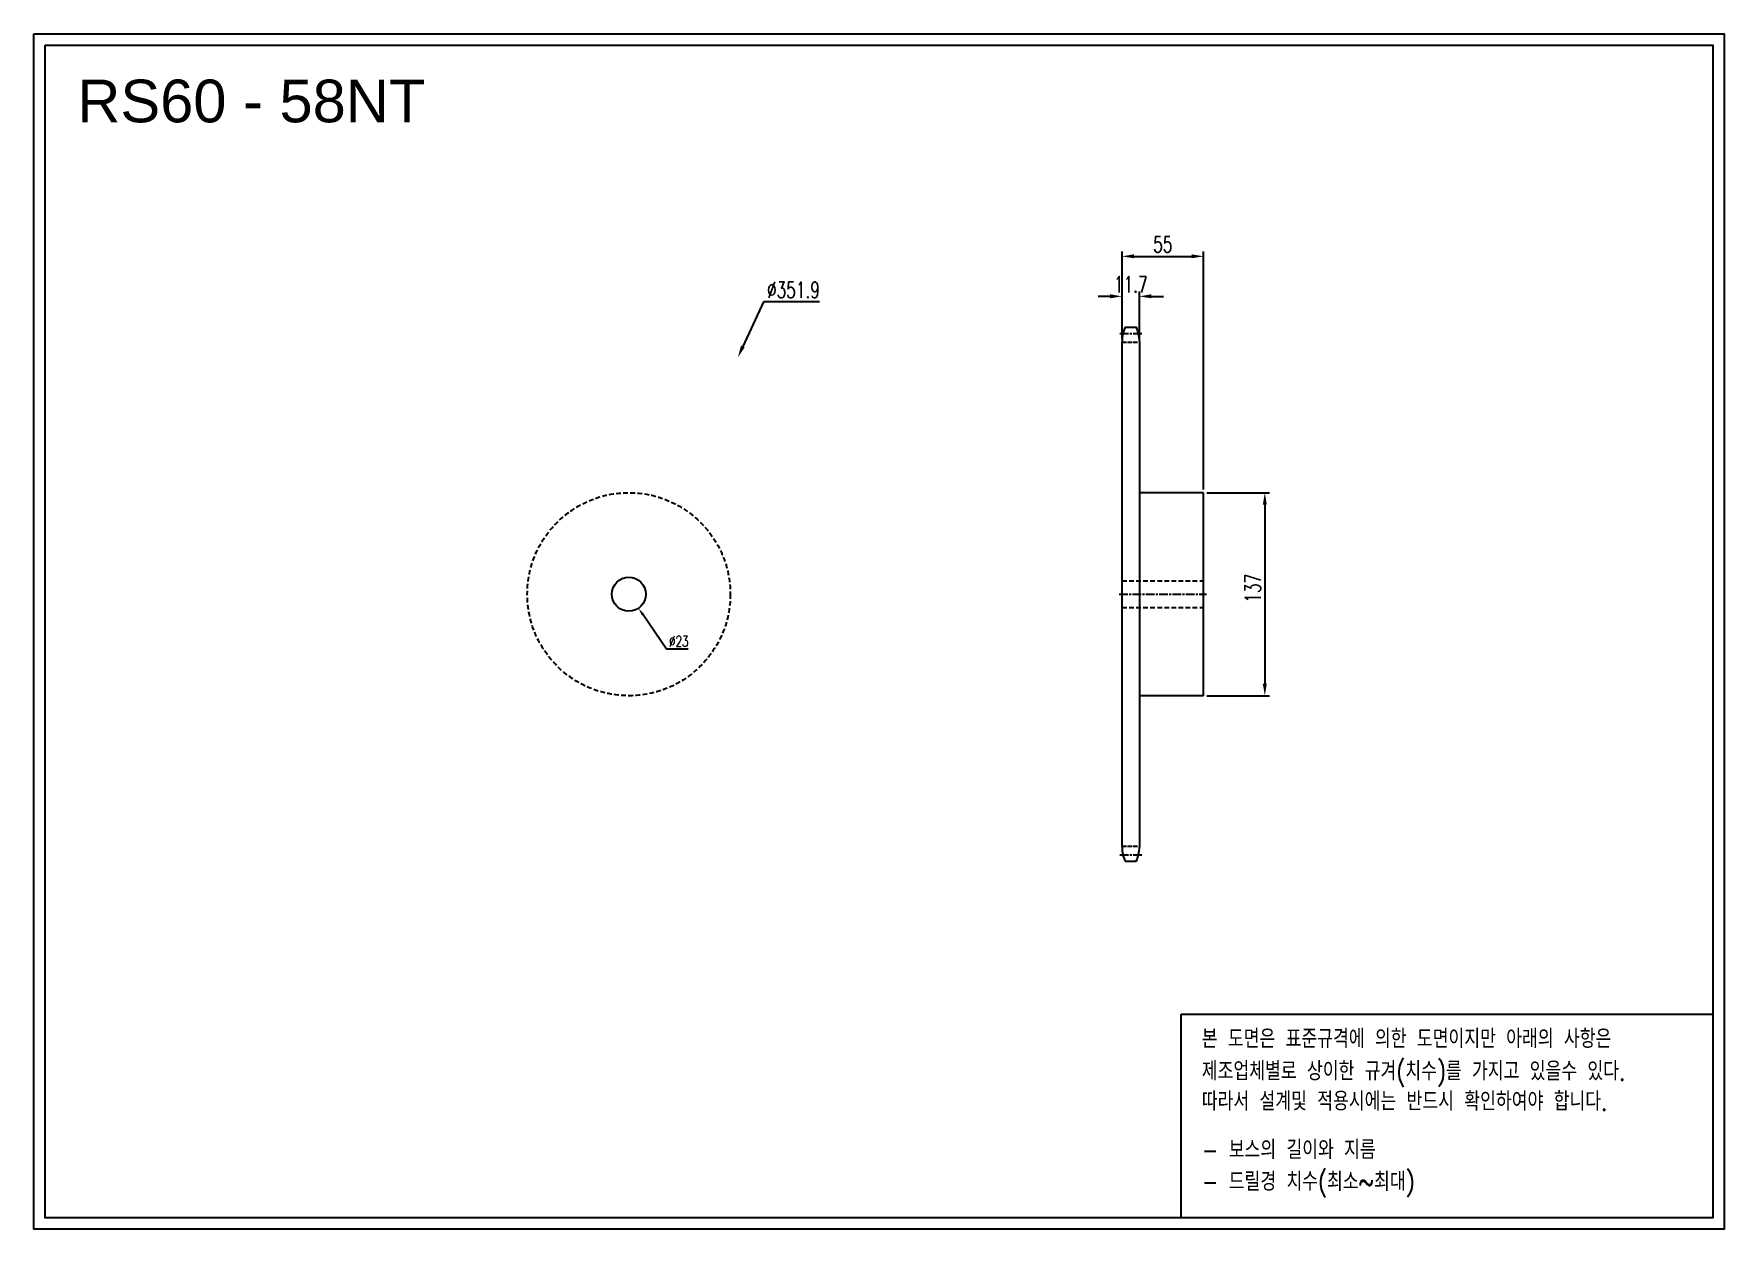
# Model space of a CAD drawing. Header units: millimetres. Extents: x 35904 to 37045, y 2536 to 3343.
import ezdxf

# ---------------------------------------------------------------- set-up
doc = ezdxf.new("R2010")
doc.units = ezdxf.units.MM
for name, pattern in [('AM_ISO02W050', [7.5, 6, -1.5]), ('AM_ISO02W050x2', [3.75, 3, -0.75]), ('AM_ISO08W050', [18, 12, -1.5, 3, -1.5]), ('AM_ISO08W050x2', [9, 6, -0.75, 1.5, -0.75]), ('HIDDEN', [9.525, 6.35, -3.175])]:
    doc.linetypes.add(name, pattern=pattern)
doc.layers.add('AM_3N', color=6, linetype='AM_ISO02W050', lineweight=25)
doc.layers.add('AM_7N', color=4, linetype='AM_ISO08W050', lineweight=25)
doc.layers.add('HL', color=2, linetype='HIDDEN')
doc.layers.add('S-DIM', color=7, linetype='Continuous')
doc.styles.add('HAN', font='ROMANS.shx', dxfattribs={"width": 0.7, "bigfont": 'whgtxt.shx'})
doc.styles.add('HSG', font='SIMPLEX.shx', dxfattribs={"width": 0.7, "bigfont": 'HSG.shx'})
doc.styles.get("Standard").update_dxf_attribs({"font": 'arial.ttf'})
doc.dimstyles.new('APP16', dxfattribs={"dimscale": 3, "dimtxt": 2.4, "dimasz": 1.8, "dimexe": 0.7, "dimexo": 0.5, "dimgap": 0.6, "dimtad": 1, "dimtoh": 1, "dimdec": 1, "dimrnd": 0.01, "dimzin": 9, "dimdsep": 46, "dimtxsty": 'HSG', "dimcen": 0, "dimclrd": 1, "dimclre": 1, "dimclrt": 256, "dimazin": 2, "dimtp": 1, "dimtm": 1, "dimtfac": 0.5, "dimtdec": 1, "dimtofl": 0, "dimtmove": 0, "dimatfit": 3, "dimfxl": 0, "dimtvp": 1, "dimtolj": 2, "dimlwd": -1, "dimlwe": -1, "dimarcsym": 0})
doc.dimstyles.new('APP23', dxfattribs={"dimscale": 4.5, "dimtxt": 2.4, "dimasz": 1.8, "dimexe": 0.7, "dimexo": 0.5, "dimgap": 0.6, "dimtad": 1, "dimtoh": 1, "dimdec": 1, "dimrnd": 0.01, "dimzin": 9, "dimdsep": 46, "dimtxsty": 'HSG', "dimcen": 0, "dimclrd": 1, "dimclre": 1, "dimclrt": 256, "dimazin": 2, "dimtp": 1, "dimtm": 1, "dimtfac": 0.5, "dimtdec": 1, "dimtix": 1, "dimtofl": 0, "dimtmove": 0, "dimatfit": 3, "dimfxl": 0, "dimtvp": 1, "dimtolj": 2, "dimlwd": -1, "dimlwe": -1, "dimarcsym": 0})

# ---------------------------------------------------------------- blocks, each defined once
blk = doc.blocks.new('*D1')
at = {"layer": 'Defpoints', "color": 0, "transparency": 16777216}
for p in [(36379.5, 3124.3), (36232.3, 2804.7)]:
    blk.add_point(p, dxfattribs=at)
at = {"layer": 'S-DIM', "color": 1, "transparency": 16777216}
for p, q in [((36396.7, 3161.7), (36382.9, 3131.7)), ((36434.7, 3161.7), (36396.7, 3161.7))]:
    blk.add_line(p, q, dxfattribs=at)
blk.add_solid([(36381.6, 3132.2), (36384.1, 3131.1), (36379.5, 3124.3)], dxfattribs=at)
at = {"layer": 'S-DIM', "transparency": 16777216, "insert": (36417, 3169.8), "char_height": 10.8, "attachment_point": 5, "style": 'HSG'}
blk.add_mtext('\\A2;∅351.9', dxfattribs=at)
blk = doc.blocks.new('*D2')
at = {"layer": 'Defpoints', "color": 0, "transparency": 16777216}
for p in [(36650.5, 3165.5), (36638.8, 3134.5), (36650.5, 3134.5)]:
    blk.add_point(p, dxfattribs=at)
at = {"layer": 'S-DIM', "color": 1, "transparency": 16777216}
for p, q in [((36630.7, 3165.5), (36622.6, 3165.5)), ((36638.8, 3136.7), (36638.8, 3168.7)), ((36650.5, 3136.7), (36650.5, 3168.7)), ((36658.6, 3165.5), (36666.7, 3165.5))]:
    blk.add_line(p, q, dxfattribs=at)
for points in [[(36630.7, 3166.9), (36630.7, 3164.2), (36638.8, 3165.5)], [(36658.6, 3166.9), (36658.6, 3164.2), (36650.5, 3165.5)]]:
    blk.add_solid(points, dxfattribs=at)
at = {"layer": 'S-DIM', "transparency": 16777216, "insert": (36644.7, 3173.6), "char_height": 10.8, "attachment_point": 5, "style": 'HSG'}
blk.add_mtext('\\A2;11.7', dxfattribs=at)
blk = doc.blocks.new('*D3')
at = {"layer": 'Defpoints', "color": 0, "transparency": 16777216}
for p in [(36693.8, 3192.5), (36638.8, 3134.5), (36693.8, 3033)]:
    blk.add_point(p, dxfattribs=at)
at = {"layer": 'S-DIM', "color": 1, "transparency": 16777216}
for p, q in [((36638.8, 3136.7), (36638.8, 3195.7)), ((36693.8, 3035.2), (36693.8, 3195.7)), ((36646.9, 3192.5), (36685.7, 3192.5))]:
    blk.add_line(p, q, dxfattribs=at)
for points in [[(36646.9, 3193.9), (36646.9, 3191.2), (36638.8, 3192.5)], [(36685.7, 3193.9), (36685.7, 3191.2), (36693.8, 3192.5)]]:
    blk.add_solid(points, dxfattribs=at)
at = {"layer": 'S-DIM', "transparency": 16777216, "insert": (36666.3, 3200.6), "char_height": 10.8, "attachment_point": 5, "style": 'HSG'}
blk.add_mtext('\\A2;55', dxfattribs=at)
blk = doc.blocks.new('*D4')
at = {"layer": 'Defpoints', "color": 0, "transparency": 16777216}
for p in [(36693.8, 3033), (36693.8, 2896), (36735.2, 2896)]:
    blk.add_point(p, dxfattribs=at)
at = {"layer": 'S-DIM', "color": 1, "transparency": 16777216}
for p, q in [((36696.1, 3033), (36738.3, 3033)), ((36735.2, 3024.9), (36735.2, 2904.1)), ((36696.1, 2896), (36738.3, 2896))]:
    blk.add_line(p, q, dxfattribs=at)
for points in [[(36733.8, 3024.9), (36736.5, 3024.9), (36735.2, 3033)], [(36733.8, 2904.1), (36736.5, 2904.1), (36735.2, 2896)]]:
    blk.add_solid(points, dxfattribs=at)
at = {"layer": 'S-DIM', "transparency": 16777216, "insert": (36727.1, 2968.5), "char_height": 10.8, "attachment_point": 5, "rotation": 90, "style": 'HSG'}
blk.add_mtext('\\A2;137', dxfattribs=at)
blk = doc.blocks.new('*D5')
at = {"layer": 'Defpoints', "color": 0, "transparency": 16777216}
for p in [(36299.4, 2974), (36312.4, 2955)]:
    blk.add_point(p, dxfattribs=at)
at = {"layer": 'S-DIM', "color": 1, "transparency": 16777216}
for p, q in [((36331.4, 2927.3), (36315.5, 2950.6)), ((36346, 2927.3), (36331.4, 2927.3))]:
    blk.add_line(p, q, dxfattribs=at)
blk.add_solid([(36316.2, 2951.1), (36314.7, 2950.1), (36312.4, 2955)], dxfattribs=at)
at = {"layer": 'S-DIM', "transparency": 16777216, "insert": (36339.6, 2932.7), "char_height": 7.2, "attachment_point": 5, "style": 'HSG'}
blk.add_mtext('\\A2;∅23', dxfattribs=at)

msp = doc.modelspace()

# ---------------------------------------------------------------- linework, layer by layer
for p, q in [((36640.89, 3144.64), (36648.42, 3144.64)), ((36638.81, 2793.85), (36638.81, 3135.14)), ((36650.51, 3135.14), (36650.51, 2793.85)), ((36693.81, 3032.99), (36650.51, 3032.99)), ((36693.81, 2895.99), (36693.81, 3032.99)), ((36693.81, 2895.99), (36650.51, 2895.99)), ((36640.89, 2784.35), (36648.42, 2784.35))]:
    msp.add_line(p, q)
for points in [[(35904.28, 3342.69), (37045.23, 3342.69), (37045.23, 2535.95), (35904.28, 2535.95)], [(35911.96, 3335), (37037.55, 3335), (37037.55, 2543.64), (35911.96, 2543.64)]]:
    msp.add_lwpolyline(points, close=True)
at = {"color": 6}
msp.add_lwpolyline([(36678.74, 2681.1), (37037.55, 2681.1), (37037.55, 2543.64), (36678.74, 2543.64)], close=True, dxfattribs=at)
msp.add_circle((36305.89, 2964.49), 11.5)
for centre, start, end in [((36661.51, 3135.14), 155.25994, 180), ((36627.81, 3135.14), 0, 24.74006), ((36661.51, 2793.85), 180, 204.74006), ((36627.81, 2793.85), 335.25994, 0)]:
    msp.add_arc(centre, 22.7, start, end)
at = {"layer": 'AM_3N', "linetype": 'AM_ISO02W050x2'}
for p, q in [((36638.81, 3134.48), (36650.51, 3134.48)), ((36638.81, 2794.51), (36650.51, 2794.51))]:
    msp.add_line(p, q, dxfattribs=at)
at = {"layer": 'AM_7N', "linetype": 'AM_ISO08W050x2'}
for p, q in [((36637.24, 3140.43), (36652.07, 3140.43)), ((36636.81, 2964.49), (36695.81, 2964.49)), ((36637.24, 2788.56), (36652.07, 2788.56))]:
    msp.add_line(p, q, dxfattribs=at)
at = {"layer": 'HL', "ltscale": 0.5}
for p, q in [((36638.81, 2973.49), (36693.81, 2973.49)), ((36638.81, 2955.49), (36693.81, 2955.49))]:
    msp.add_line(p, q, dxfattribs=at)
msp.add_circle((36305.89, 2964.49), 68.5, dxfattribs=at)

# ---------------------------------------------------------------- texts
msp.add_text('RS60 - 58NT', height=28.812).set_placement((35933.66, 3282.95))
at = {"color": 6, "style": 'HAN', "width": 0.8}
for s, p in [('본 도면은 표준규격에 의한 도면이지만 아래의 사항은', (36692.62, 2658.18)), ('제조업체별로 상이한 규겨(치수)를 가지고 있을수 있다.', (36692.62, 2636.32)), ('따라서 설계및 적용시에는 반드시 확인하여야 합니다.', (36692.62, 2616.02)), ('- 보스의 길이와 지름', (36692.62, 2583.3)), ('- 드릴경 치수(최소~최대)', (36692.62, 2561.82))]:
    msp.add_text(s, height=12.6158, dxfattribs=at).set_placement(p)

# ---------------------------------------------------------------- dimensions: what is measured, and where the dimension line sits
at = {"layer": 'S-DIM'}
dim = msp.add_linear_dim(base=(36693.81, 3192.54), p1=(36638.81, 3134.48), p2=(36693.81, 3032.99), dimstyle='APP23', dxfattribs=at)
dim.commit()
dim.dimension.update_dxf_attribs({"geometry": '*D3', "text_midpoint": (36666.31, 3200.64)})
for p1, p2, dimstyle, picture, middle in [((36232.31, 2804.68), (36379.47, 3124.31), 'APP23', '*D1', (36417.03, 3161.7)), ((36299.38, 2973.97), (36312.4, 2955.02), 'APP16', '*D5', (36339.6, 2927.31))]:
    dim = msp.add_diameter_dim_2p(p1=p1, p2=p2, dimstyle=dimstyle, dxfattribs=at)
    dim.commit()
    dim.dimension.update_dxf_attribs({"geometry": picture, "text_midpoint": middle, "dimtype": 131})
dim = msp.add_linear_dim(base=(36650.51, 3165.54), p1=(36638.81, 3134.48), p2=(36650.51, 3134.48), dimstyle='APP23', dxfattribs=at)
dim.commit()
dim.dimension.update_dxf_attribs({"geometry": '*D2', "text_midpoint": (36644.66, 3165.54), "dimtype": 128})
dim = msp.add_linear_dim(base=(36735.18, 2895.99), p1=(36693.81, 3032.99), p2=(36693.81, 2895.99), angle=90, dimstyle='APP23', dxfattribs=at)
dim.commit()
dim.dimension.update_dxf_attribs({"geometry": '*D4', "text_midpoint": (36735.18, 2968.51), "dimtype": 128})

doc.saveas('drawing.dxf')
